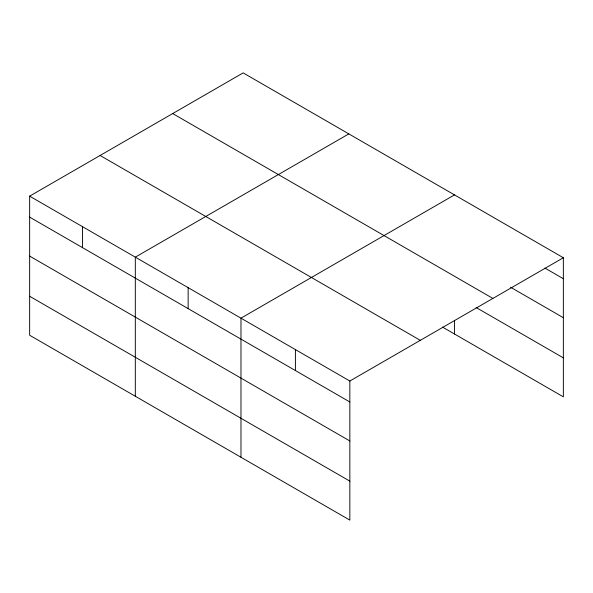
<?xml version="1.0" encoding="UTF-8"?>
<svg xmlns="http://www.w3.org/2000/svg" width="593" height="593" viewBox="0 0 593 593"><rect width="100%" height="100%" fill="white"/><g stroke="black" fill="none" stroke-linecap="round" stroke-linejoin="round"><path stroke-width="0.89" d="M29.65 196.15L349.84 381.017L349.84 520.113L29.65 335.253L29.65 196.15L243.16 72.887L563.35 257.747L563.35 396.85L442.474 327.062M348.817 133.892L135.315 257.154L135.315 396.257M454.483 194.897L240.98 318.159L240.98 457.262M349.84 381.017L563.35 257.747M544.937 268.088L563.35 278.717M510.521 287.197L563.35 317.7M172.696 113.559L492.894 298.427M476.097 307.493L563.35 357.861M100.106 155.477L420.304 340.338M29.65 217.12L349.84 401.98M29.65 256.102L349.84 440.962M29.65 296.27L349.84 481.131M454.483 320.398L454.483 333.992M295.41 349.588L295.41 370.558M188.144 287.657L188.144 308.627M82.479 226.652L82.479 247.622"/></g></svg>
